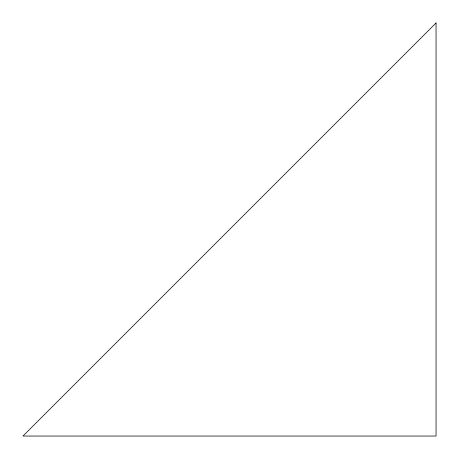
<?xml version="1.0" encoding="UTF-8"?>
<svg xmlns="http://www.w3.org/2000/svg" width="459" height="459" viewBox="0 0 459 459"><rect width="100%" height="100%" fill="white"/><g stroke="black" fill="none" stroke-linecap="round" stroke-linejoin="round"><path stroke-width="0.69" d="M436.05 22.95L22.95 436.05L436.05 436.05L436.05 22.95"/></g></svg>
